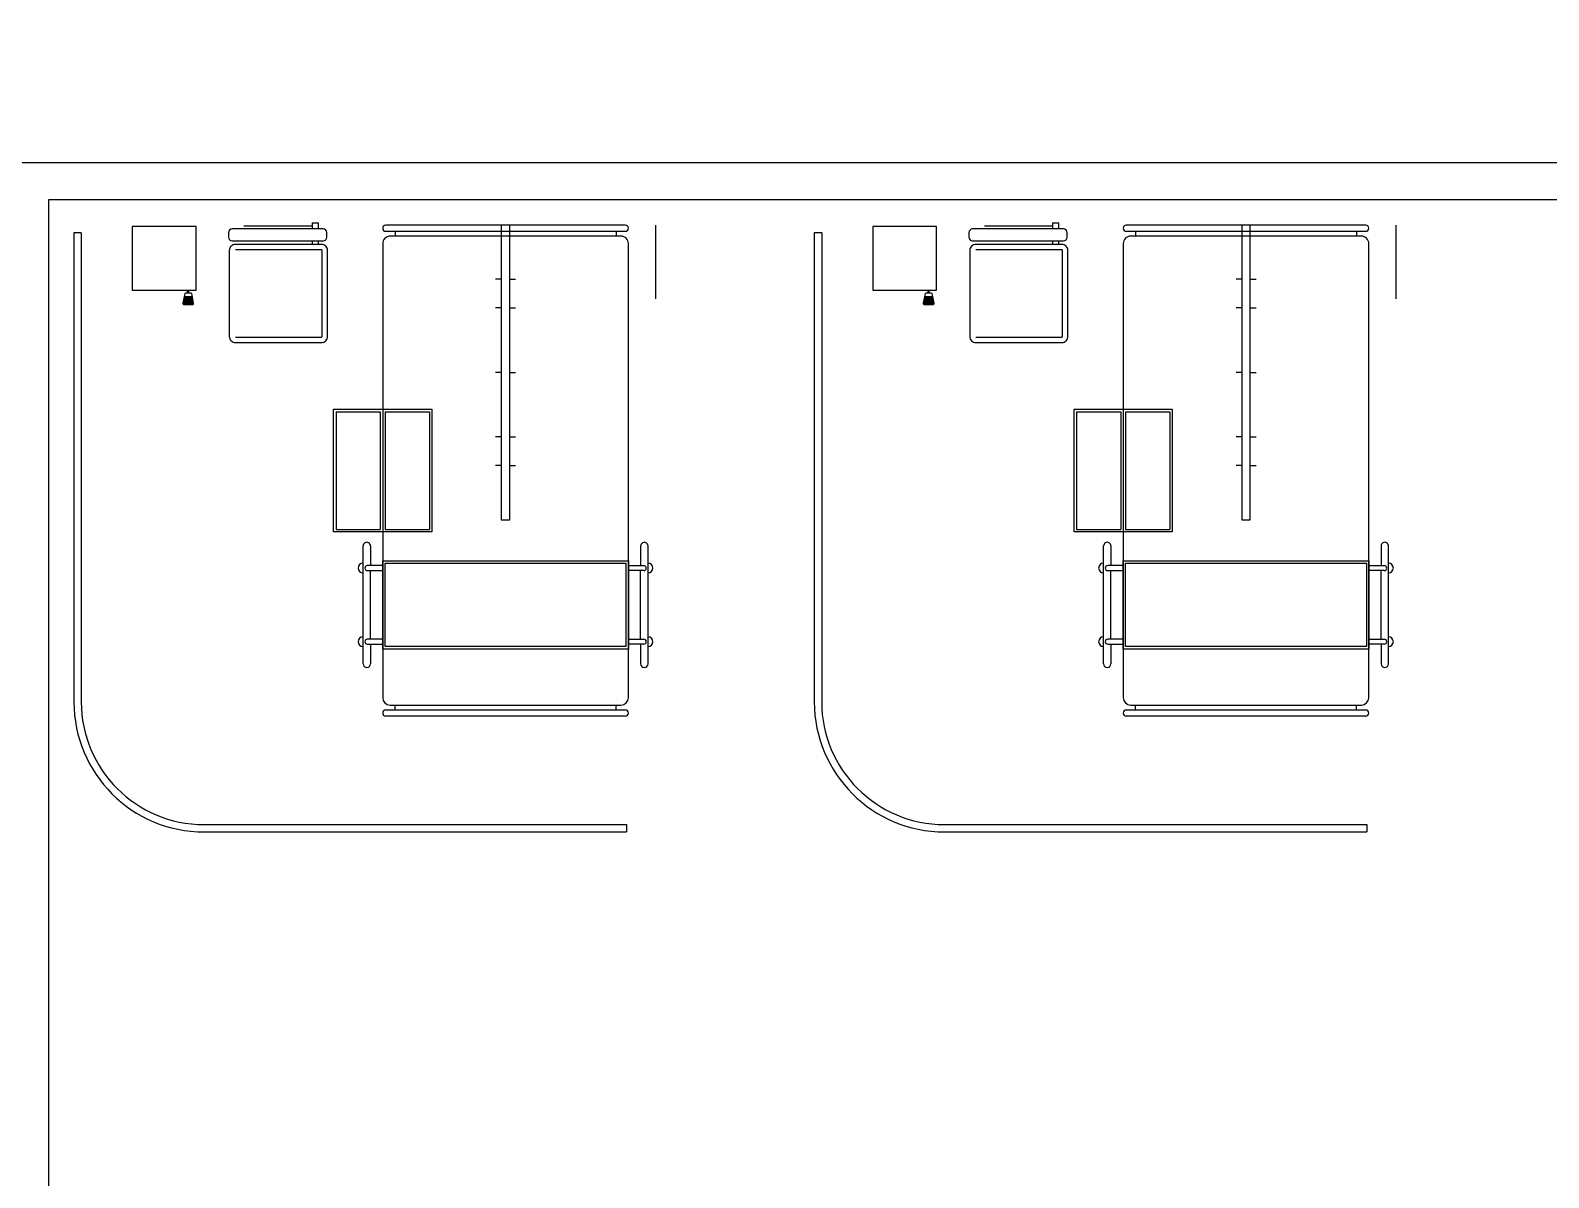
# Model space of a CAD drawing. Header units: metres. Extents: x -39 to 21688, y -24 to 9022.
# Drawn here: x 163.94 to 170.13, y 52.31 to 56.99 of the extents above; entities that cross this region are included whole.
import ezdxf

# ---------------------------------------------------------------- set-up
doc = ezdxf.new("R2010")
doc.units = ezdxf.units.M
doc.header["$MEASUREMENT"] = 0
for name, color, linetype in [('AR-MOBILIRIO', 1, 'Continuous'), ('AR-MUROS', 6, 'Continuous'), ('AR-PUERTAS', 2, 'Continuous')]:
    doc.layers.add(name, color=color, linetype=linetype)

# ---------------------------------------------------------------- blocks, each defined once
blk = doc.blocks.new('AR-CAMILLA 2')
at = {"layer": 'AR-MOBILIRIO'}
for p, q in [((-0.1098, 0.3187, 0), (-0.4098, 0.3187, 0)), ((1.3773, 0.2874, 0), (0.8973, 0.2874, 0)), ((0.8973, 0.2574, 0), (0.9773, 0.2574, 0)), ((0.9773, 0.2074, 0), (0.9773, 0.2704, 0)), ((0.9973, 0.2704, 0), (0.9973, 0.2074, 0)), ((1.2773, 0.2574, 0), (0.9973, 0.2574, 0)), ((1.2773, 0.2074, 0), (1.2773, 0.2704, 0)), ((1.2973, 0.2704, 0), (1.2973, 0.2074, 0)), ((1.2973, 0.2574, 0), (1.3773, 0.2574, 0)), ((-0.4098, 0.1949, 0), (-0.4098, -0.7801, 0)), ((-0.3848, -0.7801, 0), (-0.3848, 0.1949, 0)), ((1.5152, 0.2074, 0), (-0.3348, 0.2074, 0)), ((0.9573, -0.7926, 0), (0.9573, 0.2074, 0)), ((0.9573, 0.2074, 0), (1.3173, 0.2074, 0)), ((0.9673, -0.7826, 0), (0.9673, 0.1974, 0)), ((0.9673, 0.1974, 0), (1.3073, 0.1974, 0)), ((1.3073, 0.1974, 0), (1.3073, -0.7826, 0)), ((1.3173, 0.2074, 0), (1.3173, -0.7926, 0)), ((1.5652, -0.7801, 0), (1.5652, 0.1949, 0)), ((1.5902, 0.1949, 0), (1.5902, -0.7801, 0)), ((2.032, -1.5202, 0), (2.032, 0.1998, 0)), ((2.032, 0.1998, 0), (2.062, 0.1998, 0)), ((2.062, -1.5202, 0), (2.062, 0.1998, 0)), ((-0.3848, 0.1574, 0), (-0.3648, 0.1574, 0)), ((-0.3648, 0.1774, 0), (-0.3648, -0.7626, 0)), ((1.5452, -0.7626, 0), (1.5452, 0.1774, 0)), ((1.5652, 0.1574, 0), (1.5452, 0.1574, 0)), ((0.7902, -0.2751, 0), (-0.4098, -0.2751, 0)), ((-0.4098, -0.2751, 0), (-0.4098, -0.3101, 0)), ((-0.1895, -0.2751, 0), (-0.1895, -0.2519, 0)), ((-0.0726, -0.2751, 0), (-0.0726, -0.2519, 0)), ((0.1902, -0.2751, 0), (0.1902, -0.2519, 0)), ((0.453, -0.2751, 0), (0.453, -0.2519, 0)), ((0.57, -0.2751, 0), (0.57, -0.2519, 0)), ((0.7902, -0.3101, 0), (0.7902, -0.2751, 0)), ((-0.4098, -0.3101, 0), (0.7902, -0.3101, 0)), ((-0.1895, -0.3101, 0), (-0.1895, -0.3332, 0)), ((-0.0726, -0.3101, 0), (-0.0726, -0.3332, 0)), ((0.1902, -0.3101, 0), (0.1902, -0.3332, 0)), ((0.453, -0.3101, 0), (0.453, -0.3332, 0)), ((0.57, -0.3101, 0), (0.57, -0.3332, 0)), ((0.3502, -0.6026, 0), (0.8302, -0.6026, 0)), ((0.3502, -0.7826, 0), (0.3502, -0.6026, 0)), ((0.8302, -0.7826, 0), (0.8302, -0.6026, 0)), ((-0.3848, -0.7426, 0), (-0.3648, -0.7426, 0)), ((-0.3348, -0.7926, 0), (1.5152, -0.7926, 0)), ((0.3402, -0.7926, 0), (0.8402, -0.7926, 0)), ((0.3502, -0.7826, 0), (0.8302, -0.7826, 0)), ((0.3502, -0.8026, 0), (0.8302, -0.8026, 0)), ((0.3502, -0.9826, 0), (0.3502, -0.8026, 0)), ((0.8302, -0.9826, 0), (0.8302, -0.8026, 0)), ((1.3173, -0.7926, 0), (0.9573, -0.7926, 0)), ((1.3073, -0.7826, 0), (0.9673, -0.7826, 0)), ((0.9773, -0.7926, 0), (0.9773, -0.8556, 0)), ((0.9973, -0.8556, 0), (0.9973, -0.7926, 0)), ((1.2773, -0.7926, 0), (1.2773, -0.8556, 0)), ((1.2973, -0.8556, 0), (1.2973, -0.7926, 0)), ((1.5652, -0.7426, 0), (1.5452, -0.7426, 0)), ((0.8973, -0.8426, 0), (0.9773, -0.8426, 0)), ((1.2773, -0.8426, 0), (0.9973, -0.8426, 0)), ((1.2973, -0.8426, 0), (1.3773, -0.8426, 0)), ((1.3773, -0.8726, 0), (0.8973, -0.8726, 0)), ((0.3502, -0.9826, 0), (0.8302, -0.9826, 0)), ((-0.3092, -1.0424, 0), (-0.3092, -1.3924, 0)), ((0.0437, -1.0395, 0), (-0.3063, -1.0395, 0)), ((-0.4191, -1.0806, 0), (-0.4191, -1.0545, 0)), ((-0.3942, -1.0545, 0), (-0.4191, -1.0545, 0)), ((-0.4191, -1.0806, 0), (-0.3942, -1.0806, 0)), ((-0.4066, -1.3578, 0), (-0.4066, -1.0806, 0)), ((-0.3313, -1.0545, 0), (-0.3455, -1.0545, 0)), ((-0.3455, -1.0806, 0), (-0.3313, -1.0806, 0)), ((-0.1344, -1.582, 0), (-0.1444, -1.582, 0)), ((-0.1444, -1.8124, 0), (-0.1444, -1.584, 0)), ((-0.1344, -1.587, 0), (-0.1444, -1.587, 0)), ((-0.1189, -1.5998, 0), (-0.1189, -1.5693, 0)), ((-0.1139, -1.6008, 0), (-0.1139, -1.5683, 0)), ((-0.1089, -1.6017, 0), (-0.1089, -1.5674, 0)), ((-0.1039, -1.6027, 0), (-0.1039, -1.5664, 0)), ((-0.0989, -1.6036, 0), (-0.0989, -1.5655, 0)), ((-0.0939, -1.6046, 0), (-0.0939, -1.5645, 0)), ((-0.0889, -1.6051, 0), (-0.0889, -1.564, 0)), ((-0.378, -2.0202, 0), (1.532, -2.0202, 0)), ((-0.378, -2.0202, 0), (-0.378, -2.0502, 0)), ((-0.378, -2.0502, 0), (1.532, -2.0502, 0))]:
    blk.add_line(p, q, dxfattribs=at)
at = {"layer": 'AR-MOBILIRIO', "elevation": 0}
for points in [[(0.3402, -0.9926), (0.3402, -0.5926), (0.8402, -0.5926), (0.8402, -0.9926)], [(-0.4044, -1.8124), (-0.1444, -1.8124), (-0.1444, -1.5524), (-0.4044, -1.5524)]]:
    blk.add_lwpolyline(points, close=True, dxfattribs=at)
for points in [[(-0.3942, -1.0355), (-0.3942, -1.4057, 0.414214), (-0.3792, -1.4207), (-0.3605, -1.4207, 0.414214), (-0.3455, -1.4057), (-0.3455, -1.0355, 0.414214), (-0.3605, -1.0205), (-0.3792, -1.0205, 0.414214)], [(-0.3313, -1.0424), (-0.3313, -1.3924, 0.414214), (-0.3063, -1.4174), (0.0437, -1.4174, 0.414214), (0.0687, -1.3924), (0.0687, -1.0424, 0.414214), (0.0437, -1.0174), (-0.3063, -1.0174, 0.414214)], [(-0.1306, -1.5715), (-0.0913, -1.564, -0.487928), (-0.0851, -1.5689), (-0.0851, -1.6002, -0.487928), (-0.0913, -1.6051), (-0.1306, -1.5976, -0.344151), (-0.1344, -1.5927), (-0.1344, -1.5764, -0.344151)]]:
    blk.add_lwpolyline(points, format="xyb", close=True, dxfattribs=at)
blk.add_lwpolyline([(0.0466, -1.3924), (0.0466, -1.0424)], dxfattribs=at)
at = {"layer": 'AR-MOBILIRIO'}
for centre, radius, start, end in [((0.8973, 0.2724, 0), 0.015, 89.99999, 269.99999), ((0.9873, 0.2874, 0), 0.02, 359.99999, 179.99999), ((0.9873, 0.2704, 0), 0.01, 359.99999, 179.99999), ((1.2873, 0.2874, 0), 0.02, 359.99999, 179.99999), ((1.2873, 0.2704, 0), 0.01, 359.99999, 179.99999), ((1.3773, 0.2724, 0), 0.015, 269.99999, 89.99999), ((-0.3973, 0.1949, 0), 0.0125, 359.99999, 179.99999), ((-0.3348, 0.1774, 0), 0.03, 89.99999, 179.99999), ((1.5152, 0.1774, 0), 0.03, 359.99999, 89.99999), ((1.5777, 0.1949, 0), 0.0125, 359.99999, 179.99999), ((-0.3973, -0.7801, 0), 0.0125, 179.99999, 359.99999), ((-0.3348, -0.7626, 0), 0.03, 179.99999, 269.99999), ((1.5152, -0.7626, 0), 0.03, 269.99999, 359.99999), ((1.5777, -0.7801, 0), 0.0125, 179.99999, 359.99999), ((0.8973, -0.8576, 0), 0.015, 89.99999, 269.99999), ((0.9873, -0.8556, 0), 0.01, 179.99999, 359.99999), ((1.2873, -0.8556, 0), 0.01, 179.99999, 359.99999), ((1.3773, -0.8576, 0), 0.015, 269.99999, 89.99999), ((0.9873, -0.8726, 0), 0.02, 179.99999, 359.99999), ((1.2873, -0.8726, 0), 0.02, 179.99999, 359.99999), ((-0.3063, -1.0424, 0), 0.0029, 89.99999, 179.99999), ((0.0437, -1.0424, 0), 0.0029, 359.99999, 89.99999), ((1.532, -1.5202, 0), 0.5, 269.99999, 359.99999), ((1.532, -1.5202, 0), 0.53, 269.99999, 359.99999)]:
    blk.add_arc(centre, radius, start, end, dxfattribs=at)

msp = doc.modelspace()

# ---------------------------------------------------------------- linework, layer by layer
at = {"layer": 'AR-MUROS'}
msp.add_line((144.01989, 56.44698), (237.95949, 56.44698), dxfattribs=at)
for points in [[(164.01989, 56.29698), (194.16766, 56.29698)], [(178.09378, 50.44698), (164.01989, 50.44698), (164.01989, 56.29698)]]:
    msp.add_lwpolyline(points, dxfattribs=at)
at = {"layer": 'AR-PUERTAS'}
msp.add_circle((164.88265, 27.62249), 40.08066, dxfattribs=at)

# ---------------------------------------------------------------- block references
at = {"layer": 'AR-MUROS', "rotation": 270}
for p in [(166.17216, 55.78216, 0), (169.18683, 55.78216, 0)]:
    msp.add_blockref('AR-CAMILLA 2', p, dxfattribs=at)

doc.saveas('drawing.dxf')
